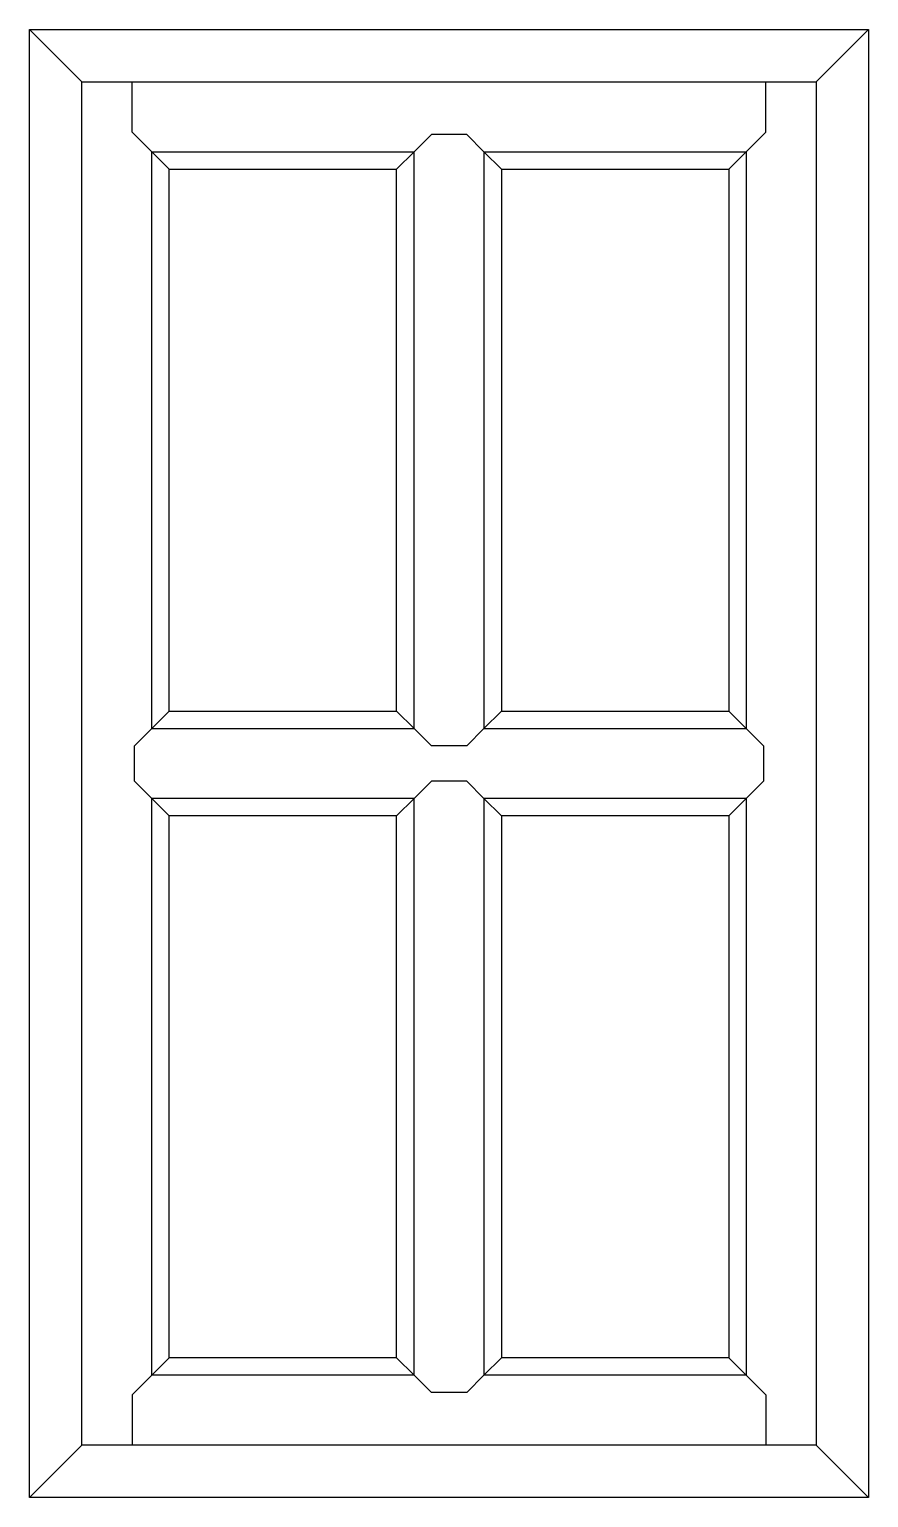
# Model space of a CAD drawing. Header units: millimetres. Extents: x 877 to 2077, y 1137 to 3237.
import ezdxf

# ---------------------------------------------------------------- set-up
doc = ezdxf.new("R2010")
doc.units = ezdxf.units.MM

msp = doc.modelspace()

# ---------------------------------------------------------------- linework, layer by layer
for p, q in [((877.4, 3236.5), (2077.4, 3236.5)), ((877.4, 1136.5), (877.4, 3236.5)), ((952.4, 3161.5), (877.4, 3236.5)), ((2002.4, 3161.5), (2077.4, 3236.5)), ((2077.4, 3236.5), (2077.4, 1136.5)), ((952.4, 3161.5), (2002.4, 3161.5)), ((952.4, 1211.5), (952.4, 3161.5)), ((1024.4, 3089.5), (1024.4, 3161.5)), ((1930.5, 3089.5), (1930.5, 3161.5)), ((2002.4, 3161.5), (2002.4, 1211.5)), ((1077.4, 3036.5), (1024.4, 3089.5)), ((1877.4, 3036.5), (1930.5, 3089.5)), ((1427.4, 3061.5), (1452.2, 3086.3)), ((1502.7, 3086.3), (1452.2, 3086.3)), ((1527.4, 3061.5), (1502.7, 3086.3)), ((1052.4, 3061.5), (1427.4, 3061.5)), ((1052.4, 2236.5), (1052.4, 3061.5)), ((1402.4, 3036.5), (1427.4, 3061.5)), ((1427.4, 2236.5), (1427.4, 3061.5)), ((1527.4, 3061.5), (1527.4, 2236.5)), ((1527.4, 3061.5), (1902.4, 3061.5)), ((1552.4, 3036.5), (1527.4, 3061.5)), ((1902.4, 3061.5), (1902.4, 2236.5)), ((1077.4, 2261.5), (1077.4, 3036.5)), ((1077.4, 3036.5), (1402.4, 3036.5)), ((1402.4, 2261.5), (1402.4, 3036.5)), ((1552.4, 3036.5), (1552.4, 2261.5)), ((1552.4, 3036.5), (1877.4, 3036.5)), ((1877.4, 3036.5), (1877.4, 2261.5)), ((1052.4, 2236.5), (1077.4, 2261.5)), ((1077.4, 2261.5), (1402.4, 2261.5)), ((1427.4, 2236.5), (1402.4, 2261.5)), ((1527.4, 2236.5), (1552.4, 2261.5)), ((1552.4, 2261.5), (1877.4, 2261.5)), ((1902.4, 2236.5), (1877.4, 2261.5)), ((1052.4, 2236.5), (1027.7, 2211.8)), ((1052.4, 2236.5), (1427.4, 2236.5)), ((1427.4, 2236.5), (1452.2, 2211.8)), ((1527.4, 2236.5), (1502.7, 2211.8)), ((1527.4, 2236.5), (1902.4, 2236.5)), ((1902.4, 2236.5), (1927.2, 2211.8)), ((1027.7, 2161.3), (1027.7, 2211.8)), ((1502.7, 2211.8), (1452.2, 2211.8)), ((1927.2, 2211.8), (1927.2, 2161.3)), ((1052.4, 2136.5), (1027.7, 2161.3)), ((1427.4, 2136.5), (1452.2, 2161.3)), ((1502.7, 2161.3), (1452.2, 2161.3)), ((1527.4, 2136.5), (1502.7, 2161.3)), ((1902.4, 2136.5), (1927.2, 2161.3)), ((1052.4, 1311.5), (1052.4, 2136.5)), ((1427.4, 2136.5), (1052.4, 2136.5)), ((1077.4, 2111.5), (1052.4, 2136.5)), ((1402.4, 2111.5), (1427.4, 2136.5)), ((1427.4, 1311.5), (1427.4, 2136.5)), ((1902.4, 2136.5), (1527.4, 2136.5)), ((1527.4, 2136.5), (1527.4, 1311.5)), ((1552.4, 2111.5), (1527.4, 2136.5)), ((1877.4, 2111.5), (1902.4, 2136.5)), ((1902.4, 2136.5), (1902.4, 1311.5)), ((1077.4, 1336.5), (1077.4, 2111.5)), ((1402.4, 2111.5), (1077.4, 2111.5)), ((1402.4, 1336.5), (1402.4, 2111.5)), ((1552.4, 2111.5), (1552.4, 1336.5)), ((1877.4, 2111.5), (1552.4, 2111.5)), ((1877.4, 2111.5), (1877.4, 1336.5)), ((1077.4, 1336.5), (1024.4, 1283.5)), ((1402.4, 1336.5), (1077.4, 1336.5)), ((1427.4, 1311.5), (1402.4, 1336.5)), ((1527.4, 1311.5), (1552.4, 1336.5)), ((1877.4, 1336.5), (1552.4, 1336.5)), ((1877.4, 1336.5), (1930.5, 1283.5)), ((1427.4, 1311.5), (1052.4, 1311.5)), ((1427.4, 1311.5), (1452.2, 1286.8)), ((1527.4, 1311.5), (1502.7, 1286.8)), ((1902.4, 1311.5), (1527.4, 1311.5)), ((1024.4, 1283.5), (1024.4, 1211.5)), ((1502.7, 1286.8), (1452.2, 1286.8)), ((1930.5, 1283.5), (1930.5, 1211.5)), ((877.4, 1136.5), (952.4, 1211.5)), ((2002.4, 1211.5), (952.4, 1211.5)), ((2077.4, 1136.5), (2002.4, 1211.5)), ((2077.4, 1136.5), (877.4, 1136.5))]:
    msp.add_line(p, q)

doc.saveas('drawing.dxf')
